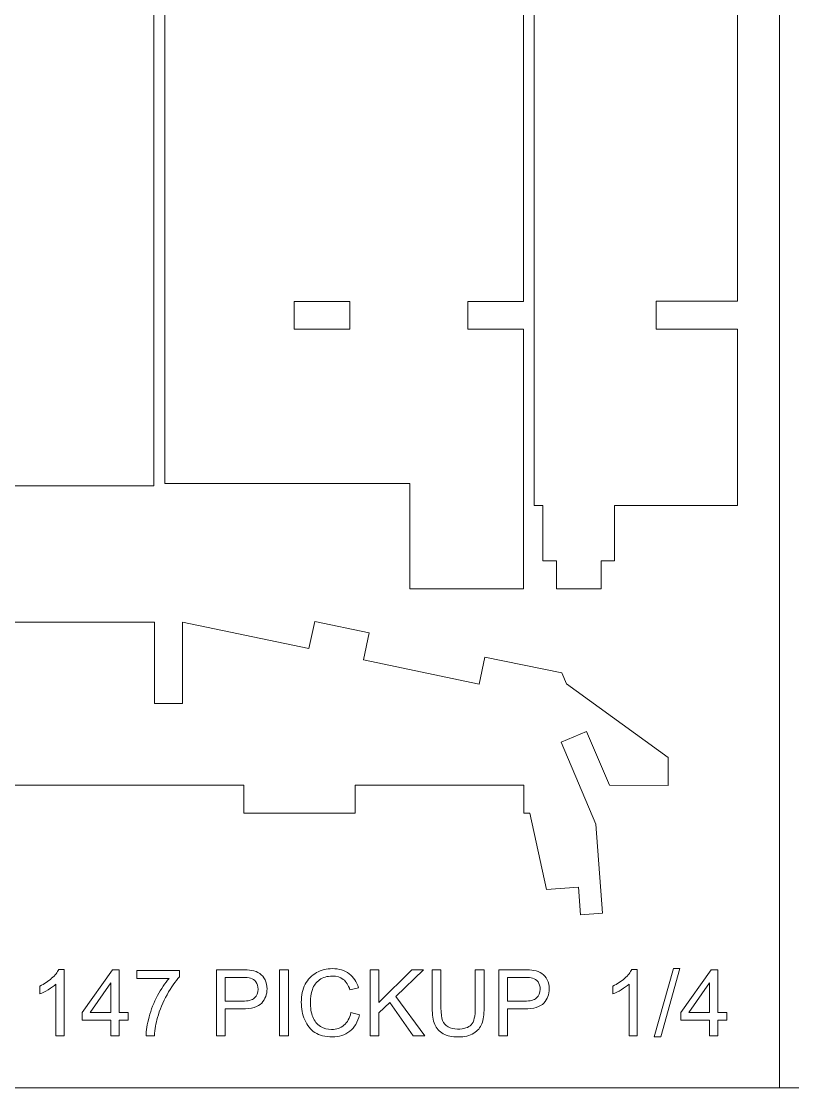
# Model space of a CAD drawing. Header units: centimetres. Extents: x 23.4 to 81.4, y 23.1 to 61.1.
# Drawn here: x 45.42 to 52.49, y 23.09 to 32.88 of the extents above; entities that cross this region are included whole.
import ezdxf

# ---------------------------------------------------------------- set-up
doc = ezdxf.new("R2010")
doc.units = ezdxf.units.CM
doc.header["$MEASUREMENT"] = 0
doc.layers.add('Camada 1', color=7, linetype='Continuous')

msp = doc.modelspace()

# ---------------------------------------------------------------- linework, layer by layer
at = {"layer": 'Camada 1', "color": 175, "lineweight": 20}
for points in [[(52.37193, 61.09444), (52.37193, 61.09444), (52.37193, 23.09444), (52.37193, 23.09444)], [(23.37193, 23.09444), (23.37193, 23.09444), (81.37193, 23.09444), (81.37193, 23.09444)]]:
    msp.add_open_spline(points, degree=3, dxfattribs=at)
at = {"layer": 'Camada 1', "color": 114, "lineweight": 9}
for points, knots in [([(49.51196, 30.05345), (49.51196, 30.05345), (49.51196, 30.30834), (49.51196, 30.30834), (49.51196, 30.30834), (49.51196, 30.30834), (50.02195, 30.30834), (50.02195, 30.30834), (50.02195, 30.30834), (50.02195, 30.30834), (50.02195, 34.86399), (50.02195, 34.86399), (50.02195, 34.86399), (50.02195, 34.86399), (49.51196, 34.86399), (49.51196, 34.86399), (49.51196, 34.86399), (49.51196, 34.86399), (49.51196, 35.11889), (49.51196, 35.11889), (49.51196, 35.11889), (49.51196, 35.11889), (50.02195, 35.11889), (50.02195, 35.11889), (50.02195, 35.11889), (50.02195, 35.11889), (50.02195, 37.50158), (50.02195, 37.50158), (50.02195, 37.50158), (50.02195, 37.50158), (48.98068, 37.50158), (48.98068, 37.50158), (48.98068, 37.50158), (48.98068, 37.50158), (48.98068, 36.53267), (48.98068, 36.53267), (48.98068, 36.53267), (48.98068, 36.53267), (46.73278, 36.53267), (46.73278, 36.53267), (46.73278, 36.53267), (46.73278, 36.53267), (46.73278, 28.63966), (46.73278, 28.63966), (46.73278, 28.63966), (46.73278, 28.63966), (48.98068, 28.63966), (48.98068, 28.63966), (48.98068, 28.63966), (48.98068, 28.63966), (48.98068, 27.67074), (48.98068, 27.67074), (48.98068, 27.67074), (48.98068, 27.67074), (50.02195, 27.67074), (50.02195, 27.67074), (50.02195, 27.67074), (50.02195, 27.67074), (50.02195, 30.05345), (50.02195, 30.05345), (50.02195, 30.05345), (50.02195, 30.05345), (49.51196, 30.05345), (49.51196, 30.05345)], [0, 0, 0, 0, 0.0588235, 0.0588235, 0.0588235, 0.0588235, 0.1176471, 0.1176471, 0.1176471, 0.1176471, 0.1764706, 0.1764706, 0.1764706, 0.1764706, 0.2352941, 0.2352941, 0.2352941, 0.2352941, 0.2941176, 0.2941176, 0.2941176, 0.2941176, 0.3529412, 0.3529412, 0.3529412, 0.3529412, 0.4117647, 0.4117647, 0.4117647, 0.4117647, 0.4705882, 0.4705882, 0.4705882, 0.4705882, 0.5294118, 0.5294118, 0.5294118, 0.5294118, 0.5882353, 0.5882353, 0.5882353, 0.5882353, 0.6470588, 0.6470588, 0.6470588, 0.6470588, 0.7058824, 0.7058824, 0.7058824, 0.7058824, 0.7647059, 0.7647059, 0.7647059, 0.7647059, 0.8235294, 0.8235294, 0.8235294, 0.8235294, 0.8823529, 0.8823529, 0.8823529, 0.8823529, 1, 1, 1, 1]), ([(50.73386, 27.92808), (50.77486, 27.92808), (50.81585, 27.92808), (50.85685, 27.92808), (50.85685, 27.92808), (50.85685, 28.09805), (50.85685, 28.26803), (50.85685, 28.438), (50.85685, 28.438), (51.23311, 28.438), (51.60938, 28.438), (51.98564, 28.438), (51.98564, 28.438), (51.98564, 28.9772), (51.98564, 29.51639), (51.98564, 30.05559), (51.98564, 30.05559), (51.73696, 30.05559), (51.48827, 30.05559), (51.23959, 30.05559), (51.23959, 30.05559), (51.23959, 30.14057), (51.23959, 30.22556), (51.23959, 30.31055), (51.23959, 30.31055), (51.48827, 30.31055), (51.73696, 30.31055), (51.98564, 30.31055), (51.98564, 30.31055), (51.98564, 31.82877), (51.98564, 33.347), (51.98564, 34.86522), (51.98564, 34.86522), (51.73696, 34.86522), (51.48827, 34.86522), (51.23959, 34.86522), (51.23959, 34.86522), (51.23959, 34.9502), (51.23959, 35.03519), (51.23959, 35.12018), (51.23959, 35.12018), (51.48827, 35.12018), (51.73696, 35.12018), (51.98564, 35.12018), (51.98564, 35.12018), (51.98564, 35.65938), (51.98564, 36.19857), (51.98564, 36.73776), (51.98564, 36.73776), (51.60938, 36.73776), (51.23311, 36.73776), (50.85685, 36.73776), (50.85685, 36.73776), (50.85685, 36.90774), (50.85685, 37.07771), (50.85685, 37.24769), (50.85685, 37.24769), (50.81585, 37.24769), (50.77486, 37.24769), (50.73386, 37.24769), (50.73386, 37.24769), (50.73386, 37.33268), (50.73386, 37.41766), (50.73386, 37.50265), (50.73386, 37.50265), (50.59788, 37.50265), (50.4619, 37.50265), (50.32592, 37.50265), (50.32592, 37.50265), (50.32592, 37.41766), (50.32592, 37.33268), (50.32592, 37.24769), (50.32592, 37.24769), (50.28419, 37.24769), (50.24245, 37.24769), (50.20072, 37.24769), (50.20072, 37.24769), (50.20072, 37.07771), (50.20072, 36.90774), (50.20072, 36.73776), (50.20072, 36.73776), (50.17447, 36.73776), (50.14821, 36.73776), (50.12196, 36.73776), (50.12196, 36.73776), (50.12196, 33.97117), (50.12196, 31.20459), (50.12196, 28.438), (50.12196, 28.438), (50.14821, 28.438), (50.17447, 28.438), (50.20072, 28.438), (50.20072, 28.438), (50.20072, 28.26803), (50.20072, 28.09805), (50.20072, 27.92808), (50.20072, 27.92808), (50.24245, 27.92808), (50.28419, 27.92808), (50.32592, 27.92808), (50.32592, 27.92808), (50.32592, 27.84309), (50.32592, 27.75811), (50.32592, 27.67312), (50.32592, 27.67312), (50.4619, 27.67312), (50.59788, 27.67312), (50.73386, 27.67312), (50.73386, 27.67312), (50.73386, 27.75811), (50.73386, 27.84309), (50.73386, 27.92808)], [0, 0, 0, 0, 0.0344828, 0.0344828, 0.0344828, 0.0344828, 0.0689655, 0.0689655, 0.0689655, 0.0689655, 0.1034483, 0.1034483, 0.1034483, 0.1034483, 0.137931, 0.137931, 0.137931, 0.137931, 0.1724138, 0.1724138, 0.1724138, 0.1724138, 0.2068966, 0.2068966, 0.2068966, 0.2068966, 0.2413793, 0.2413793, 0.2413793, 0.2413793, 0.2758621, 0.2758621, 0.2758621, 0.2758621, 0.3103448, 0.3103448, 0.3103448, 0.3103448, 0.3448276, 0.3448276, 0.3448276, 0.3448276, 0.3793103, 0.3793103, 0.3793103, 0.3793103, 0.4137931, 0.4137931, 0.4137931, 0.4137931, 0.4482759, 0.4482759, 0.4482759, 0.4482759, 0.4827586, 0.4827586, 0.4827586, 0.4827586, 0.5172414, 0.5172414, 0.5172414, 0.5172414, 0.5517241, 0.5517241, 0.5517241, 0.5517241, 0.5862069, 0.5862069, 0.5862069, 0.5862069, 0.6206897, 0.6206897, 0.6206897, 0.6206897, 0.6551724, 0.6551724, 0.6551724, 0.6551724, 0.6896552, 0.6896552, 0.6896552, 0.6896552, 0.7241379, 0.7241379, 0.7241379, 0.7241379, 0.7586207, 0.7586207, 0.7586207, 0.7586207, 0.7931034, 0.7931034, 0.7931034, 0.7931034, 0.8275862, 0.8275862, 0.8275862, 0.8275862, 0.862069, 0.862069, 0.862069, 0.862069, 0.8965517, 0.8965517, 0.8965517, 0.8965517, 0.9310345, 0.9310345, 0.9310345, 0.9310345, 1, 1, 1, 1]), ([(44.42099, 27.71906), (44.42099, 27.71906), (44.42099, 28.61567), (44.42099, 28.61567), (44.42099, 28.61567), (44.42099, 28.61567), (46.63278, 28.61567), (46.63278, 28.61567), (46.63278, 28.61567), (46.63278, 28.61567), (46.63278, 36.50867), (46.63278, 36.50867), (46.63278, 36.50867), (46.63278, 36.50867), (44.42099, 36.50867), (44.42099, 36.50867), (44.42099, 36.50867), (44.42099, 36.50867), (44.42099, 37.40528), (44.42099, 37.40528), (44.42099, 37.40528), (44.42099, 37.40528), (41.38424, 37.40528), (41.38424, 37.40528), (41.38424, 37.40528), (41.38424, 37.40528), (41.38424, 36.26191), (41.38424, 36.26191), (41.38424, 36.26191), (41.38424, 36.26191), (41.12925, 36.26191), (41.12925, 36.26191), (41.12925, 36.26191), (41.12925, 36.26191), (41.12925, 37.40528), (41.12925, 37.40528), (41.12925, 37.40528), (41.12925, 37.40528), (34.11853, 37.40527), (34.11853, 37.40527), (34.11853, 37.40527), (34.11853, 37.40527), (34.11853, 36.50859), (34.11853, 36.50859), (34.11853, 36.50859), (34.11853, 36.50859), (31.96996, 36.50859), (31.96996, 36.50859), (31.96996, 36.50859), (31.96996, 36.50859), (31.96996, 34.63746), (31.96996, 34.63746), (31.96996, 34.63746), (31.96996, 34.63746), (31.71496, 34.63746), (31.71496, 34.63746), (31.71496, 34.63746), (31.71496, 34.63746), (31.71496, 36.50859), (31.71496, 36.50859), (31.71496, 36.50859), (31.71496, 36.50859), (29.92437, 36.50859), (29.92437, 36.50859), (29.92437, 36.50859), (29.92437, 36.50859), (29.92437, 35.09479), (29.92437, 35.09479), (29.92437, 35.09479), (29.92437, 35.09479), (30.23036, 35.09479), (30.23036, 35.09479), (30.23036, 35.09479), (30.23036, 35.09479), (30.23036, 34.8398), (30.23036, 34.8398), (30.23036, 34.8398), (30.23036, 34.8398), (29.92437, 34.8398), (29.92437, 34.8398), (29.92437, 34.8398), (29.92437, 34.8398), (29.92437, 30.28454), (29.92437, 30.28454), (29.92437, 30.28454), (29.92437, 30.28454), (30.23036, 30.28454), (30.23036, 30.28454), (30.23036, 30.28454), (30.23036, 30.28454), (30.23036, 30.02954), (30.23036, 30.02954), (30.23036, 30.02954), (30.23036, 30.02954), (29.92437, 30.02954), (29.92437, 30.02954), (29.92437, 30.02954), (29.92437, 30.02954), (29.92437, 28.61575), (29.92437, 28.61575), (29.92437, 28.61575), (29.92437, 28.61575), (31.71496, 28.61575), (31.71496, 28.61575), (31.71496, 28.61575), (31.71496, 28.61575), (31.71496, 30.48688), (31.71496, 30.48688), (31.71496, 30.48688), (31.71496, 30.48688), (31.96996, 30.48688), (31.96996, 30.48688), (31.96996, 30.48688), (31.96996, 30.48688), (31.96996, 28.61575), (31.96996, 28.61575), (31.96996, 28.61575), (31.96996, 28.61575), (34.11853, 28.61575), (34.11853, 28.61575), (34.11853, 28.61575), (34.11853, 28.61575), (34.11853, 27.71906), (34.11853, 27.71906), (34.11853, 27.71906), (34.11853, 27.71906), (41.12925, 27.71906), (41.12925, 27.71906), (41.12925, 27.71906), (41.12925, 27.71906), (41.12925, 28.86244), (41.12925, 28.86244), (41.12925, 28.86244), (41.12925, 28.86244), (41.38424, 28.86244), (41.38424, 28.86244), (41.38424, 28.86244), (41.38424, 28.86244), (41.38424, 27.71906), (41.38424, 27.71906), (41.38424, 27.71906), (41.38424, 27.71906), (44.42099, 27.71906), (44.42099, 27.71906)], [0, 0, 0, 0, 0.027027, 0.027027, 0.027027, 0.027027, 0.0540541, 0.0540541, 0.0540541, 0.0540541, 0.0810811, 0.0810811, 0.0810811, 0.0810811, 0.1081081, 0.1081081, 0.1081081, 0.1081081, 0.1351351, 0.1351351, 0.1351351, 0.1351351, 0.1621622, 0.1621622, 0.1621622, 0.1621622, 0.1891892, 0.1891892, 0.1891892, 0.1891892, 0.2162162, 0.2162162, 0.2162162, 0.2162162, 0.2432432, 0.2432432, 0.2432432, 0.2432432, 0.2702703, 0.2702703, 0.2702703, 0.2702703, 0.2972973, 0.2972973, 0.2972973, 0.2972973, 0.3243243, 0.3243243, 0.3243243, 0.3243243, 0.3513514, 0.3513514, 0.3513514, 0.3513514, 0.3783784, 0.3783784, 0.3783784, 0.3783784, 0.4054054, 0.4054054, 0.4054054, 0.4054054, 0.4324324, 0.4324324, 0.4324324, 0.4324324, 0.4594595, 0.4594595, 0.4594595, 0.4594595, 0.4864865, 0.4864865, 0.4864865, 0.4864865, 0.5135135, 0.5135135, 0.5135135, 0.5135135, 0.5405405, 0.5405405, 0.5405405, 0.5405405, 0.5675676, 0.5675676, 0.5675676, 0.5675676, 0.5945946, 0.5945946, 0.5945946, 0.5945946, 0.6216216, 0.6216216, 0.6216216, 0.6216216, 0.6486486, 0.6486486, 0.6486486, 0.6486486, 0.6756757, 0.6756757, 0.6756757, 0.6756757, 0.7027027, 0.7027027, 0.7027027, 0.7027027, 0.7297297, 0.7297297, 0.7297297, 0.7297297, 0.7567568, 0.7567568, 0.7567568, 0.7567568, 0.7837838, 0.7837838, 0.7837838, 0.7837838, 0.8108108, 0.8108108, 0.8108108, 0.8108108, 0.8378378, 0.8378378, 0.8378378, 0.8378378, 0.8648649, 0.8648649, 0.8648649, 0.8648649, 0.8918919, 0.8918919, 0.8918919, 0.8918919, 0.9189189, 0.9189189, 0.9189189, 0.9189189, 0.9459459, 0.9459459, 0.9459459, 0.9459459, 1, 1, 1, 1]), ([(50.68729, 25.51288), (50.68729, 25.51288), (50.74814, 24.69461), (50.74814, 24.69461), (50.74814, 24.69461), (50.74814, 24.69461), (50.54457, 24.6795), (50.54457, 24.6795), (50.54457, 24.6795), (50.54457, 24.6795), (50.52564, 24.93397), (50.52564, 24.93397), (50.52564, 24.93397), (50.52564, 24.93397), (50.23487, 24.91226), (50.23487, 24.91226), (50.23487, 24.91226), (50.23487, 24.91226), (50.081, 25.61371), (50.081, 25.61371), (50.081, 25.61371), (50.081, 25.61371), (50.02502, 25.61371), (50.02502, 25.61371), (50.02502, 25.61371), (50.02502, 25.61371), (50.02502, 25.86889), (50.02502, 25.86889), (50.02502, 25.86889), (50.02502, 25.86889), (48.47942, 25.86889), (48.47942, 25.86889), (48.47942, 25.86889), (48.47942, 25.86889), (48.47942, 25.61371), (48.47942, 25.61371), (48.47942, 25.61371), (48.47942, 25.61371), (47.45874, 25.61371), (47.45874, 25.61371), (47.45874, 25.61371), (47.45874, 25.61371), (47.45874, 25.86889), (47.45874, 25.86889), (47.45874, 25.86889), (47.45874, 25.86889), (43.42705, 25.86889), (43.42705, 25.86889), (43.42705, 25.86889), (43.42705, 25.86889), (43.42705, 25.61371), (43.42705, 25.61371), (43.42705, 25.61371), (43.42705, 25.61371), (42.40636, 25.61371), (42.40636, 25.61371), (42.40636, 25.61371), (42.40636, 25.61371), (42.40636, 25.86888), (42.40636, 25.86888), (42.40636, 25.86888), (42.40636, 25.86888), (41.38568, 25.86888), (41.38568, 25.86888), (41.38568, 25.86888), (41.38568, 25.86888), (41.38568, 27.06114), (41.38568, 27.06114), (41.38568, 27.06114), (41.38568, 27.06114), (41.13051, 27.06114), (41.13051, 27.06114), (41.13051, 27.06114), (41.13051, 27.06114), (41.13051, 26.75494), (41.13051, 26.75494), (41.13051, 26.75494), (41.13051, 26.75494), (35.60144, 26.75494), (35.60144, 26.75494), (35.60144, 26.75494), (35.60144, 26.75494), (35.02281, 25.64707), (35.02281, 25.64707), (35.02281, 25.64707), (35.02281, 25.64707), (36.44486, 23.74895), (36.44486, 23.74895), (36.44486, 23.74895), (36.44486, 23.74895), (36.40929, 23.64737), (36.40929, 23.64737), (36.40929, 23.64737), (36.40929, 23.64737), (36.65012, 23.56303), (36.65012, 23.56303), (36.65012, 23.56303), (36.65012, 23.56303), (36.56241, 23.31257), (36.56241, 23.31257), (36.56241, 23.31257), (36.56241, 23.31257), (36.32158, 23.39691), (36.32158, 23.39691), (36.32158, 23.39691), (36.32158, 23.39691), (36.29204, 23.31257), (36.29204, 23.31257), (36.29204, 23.31257), (36.29204, 23.31257), (36.09938, 23.38004), (36.09938, 23.38004), (36.09938, 23.38004), (36.09938, 23.38004), (35.30352, 24.38222), (35.30352, 24.38222), (35.30352, 24.38222), (35.30352, 24.38222), (35.05705, 24.31617), (35.05705, 24.31617), (35.05705, 24.31617), (35.05705, 24.31617), (35.18331, 23.84495), (35.18331, 23.84495), (35.18331, 23.84495), (35.18331, 23.84495), (35.1829, 23.81447), (35.1829, 23.81447), (35.1829, 23.81447), (35.1829, 23.81447), (35.13143, 23.81447), (35.13143, 23.81447), (35.13143, 23.81447), (35.13143, 23.81447), (34.83846, 23.75615), (34.83846, 23.75615), (34.83846, 23.75615), (34.83846, 23.75615), (34.88829, 23.5059), (34.88829, 23.5059), (34.88829, 23.5059), (34.88829, 23.5059), (34.78818, 23.48597), (34.78818, 23.48597), (34.78818, 23.48597), (34.78818, 23.48597), (34.56176, 23.58331), (34.56176, 23.58331), (34.56176, 23.58331), (34.56176, 23.58331), (34.46098, 23.34889), (34.46098, 23.34889), (34.46098, 23.34889), (34.46098, 23.34889), (34.15892, 23.62358), (34.15892, 23.62358), (34.15892, 23.62358), (34.15892, 23.62358), (34.00116, 23.69098), (34.00116, 23.69098), (34.00116, 23.69098), (34.00116, 23.69098), (33.3441, 23.72996), (33.3441, 23.72996), (33.3441, 23.72996), (33.3441, 23.72996), (33.32899, 23.47524), (33.32899, 23.47524), (33.32899, 23.47524), (33.32899, 23.47524), (32.92143, 23.49941), (32.92143, 23.49941), (32.92143, 23.49941), (32.92143, 23.49941), (32.93654, 23.75413), (32.93654, 23.75413), (32.93654, 23.75413), (32.93654, 23.75413), (30.21041, 23.91583), (30.21041, 23.91583), (30.21041, 23.91583), (30.21041, 23.91583), (30.19529, 23.66111), (30.19529, 23.66111), (30.19529, 23.66111), (30.19529, 23.66111), (29.78774, 23.68528), (29.78774, 23.68528), (29.78774, 23.68528), (29.78774, 23.68528), (29.80285, 23.94001), (29.80285, 23.94001), (29.80285, 23.94001), (29.80285, 23.94001), (28.84607, 23.99676), (28.84607, 23.99676), (28.84607, 23.99676), (28.84607, 23.99676), (28.85093, 24.12935), (28.85093, 24.12935), (28.85093, 24.12935), (28.85093, 24.12935), (28.93258, 24.12935), (28.93258, 24.12935), (28.93258, 24.12935), (28.93258, 24.12935), (28.95448, 24.72626), (28.95448, 24.72626), (28.95448, 24.72626), (28.95448, 24.72626), (29.38292, 24.71056), (29.38292, 24.71056), (29.38292, 24.71056), (29.38292, 24.71056), (29.39227, 24.96555), (29.39227, 24.96555), (29.39227, 24.96555), (29.39227, 24.96555), (28.96381, 24.98126), (28.96381, 24.98126), (28.96381, 24.98126), (28.96381, 24.98126), (28.98467, 25.54976), (28.98467, 25.54976), (28.98467, 25.54976), (28.98467, 25.54976), (28.90313, 25.55275), (28.90313, 25.55275), (28.90313, 25.55275), (28.90313, 25.55275), (28.90732, 25.66718), (28.90732, 25.66718), (28.90732, 25.66718), (28.90732, 25.66718), (29.15682, 25.61369), (29.15682, 25.61369), (29.15682, 25.61369), (29.15682, 25.61369), (29.20307, 25.82942), (29.20307, 25.82942), (29.20307, 25.82942), (29.20307, 25.82942), (28.95357, 25.88291), (28.95357, 25.88291), (28.95357, 25.88291), (28.95357, 25.88291), (29.01775, 26.18231), (29.01775, 26.18231), (29.01775, 26.18231), (29.01775, 26.18231), (29.26726, 26.12883), (29.26726, 26.12883), (29.26726, 26.12883), (29.26726, 26.12883), (29.31351, 26.34456), (29.31351, 26.34456), (29.31351, 26.34456), (29.31351, 26.34456), (29.06401, 26.39805), (29.06401, 26.39805), (29.06401, 26.39805), (29.06401, 26.39805), (29.31832, 26.70936), (29.31832, 26.70936), (29.31832, 26.70936), (29.31832, 26.70936), (29.12071, 26.87079), (29.12071, 26.87079), (29.12071, 26.87079), (29.12071, 26.87079), (28.8664, 26.55707), (28.8664, 26.55707), (28.8664, 26.55707), (28.8664, 26.55707), (28.60932, 26.55716), (28.60932, 26.55716), (28.60932, 26.55716), (28.60932, 26.55716), (28.60953, 26.81233), (28.60953, 26.81233), (28.60953, 26.81233), (28.60953, 26.81233), (28.45641, 26.81221), (28.45641, 26.81221), (28.45641, 26.81221), (28.45641, 26.81221), (28.45648, 27.0673), (28.45648, 27.0673), (28.45648, 27.0673), (28.45648, 27.0673), (28.3544, 27.06722), (28.3544, 27.06722), (28.3544, 27.06722), (28.3544, 27.06722), (28.35427, 27.16933), (28.35427, 27.16933), (28.35427, 27.16933), (28.35427, 27.16933), (28.76247, 27.27155), (28.76247, 27.27155), (28.76247, 27.27155), (28.76247, 27.27155), (29.31703, 27.27139), (29.31703, 27.27139), (29.31703, 27.27139), (29.31703, 27.27139), (29.50416, 27.34021), (29.50416, 27.34021), (29.50416, 27.34021), (29.50416, 27.34021), (29.73477, 27.6225), (29.73477, 27.6225), (29.73477, 27.6225), (29.73477, 27.6225), (30.22539, 27.6225), (30.22539, 27.6225), (30.22539, 27.6225), (30.22539, 27.6225), (30.22539, 27.36733), (30.22539, 27.36733), (30.22539, 27.36733), (30.22539, 27.36733), (31.711, 27.36734), (31.711, 27.36734), (31.711, 27.36734), (31.711, 27.36734), (31.71099, 25.64776), (31.71099, 25.64776), (31.71099, 25.64776), (31.71099, 25.64776), (31.96616, 25.64776), (31.96616, 25.64776), (31.96616, 25.64776), (31.96616, 25.64776), (31.96617, 27.36734), (31.96617, 27.36734), (31.96617, 27.36734), (31.96617, 27.36734), (34.18621, 27.36734), (34.18621, 27.36734), (34.18621, 27.36734), (34.18621, 27.36734), (34.18621, 27.62251), (34.18621, 27.62251), (34.18621, 27.62251), (34.18621, 27.62251), (35.20689, 27.62251), (35.20689, 27.62251), (35.20689, 27.62251), (35.20689, 27.62251), (35.20689, 27.36734), (35.20689, 27.36734), (35.20689, 27.36734), (35.20689, 27.36734), (38.75636, 27.36735), (38.75636, 27.36735), (38.75636, 27.36735), (38.75636, 27.36735), (38.75636, 27.62251), (38.75636, 27.62251), (38.75636, 27.62251), (38.75636, 27.62251), (39.77704, 27.62252), (39.77704, 27.62252), (39.77704, 27.62252), (39.77704, 27.62252), (39.77704, 27.36735), (39.77704, 27.36735), (39.77704, 27.36735), (39.77704, 27.36735), (43.32652, 27.36735), (43.32652, 27.36735), (43.32652, 27.36735), (43.32652, 27.36735), (43.32652, 27.62252), (43.32652, 27.62252), (43.32652, 27.62252), (43.32652, 27.62252), (44.3472, 27.62252), (44.3472, 27.62252), (44.3472, 27.62252), (44.3472, 27.62252), (44.3472, 27.36735), (44.3472, 27.36735), (44.3472, 27.36735), (44.3472, 27.36735), (46.63899, 27.36736), (46.63899, 27.36736), (46.63899, 27.36736), (46.63899, 27.36736), (46.63899, 26.61811), (46.63899, 26.61811), (46.63899, 26.61811), (46.63899, 26.61811), (46.89416, 26.61811), (46.89416, 26.61811), (46.89416, 26.61811), (46.89416, 26.61811), (46.89427, 27.36735), (46.89427, 27.36735), (46.89427, 27.36735), (46.89427, 27.36735), (48.05532, 27.12366), (48.05532, 27.12366), (48.05532, 27.12366), (48.05532, 27.12366), (48.10772, 27.37336), (48.10772, 27.37336), (48.10772, 27.37336), (48.10772, 27.37336), (48.60718, 27.26853), (48.60718, 27.26853), (48.60718, 27.26853), (48.60718, 27.26853), (48.55478, 27.01883), (48.55478, 27.01883), (48.55478, 27.01883), (48.55478, 27.01883), (49.61594, 26.79611), (49.61594, 26.79611), (49.61594, 26.79611), (49.61594, 26.79611), (49.66836, 27.04583), (49.66836, 27.04583), (49.66836, 27.04583), (49.66836, 27.04583), (50.37282, 26.89961), (50.37282, 26.89961), (50.37282, 26.89961), (50.37282, 26.89961), (50.41556, 26.79967), (50.41556, 26.79967), (50.41556, 26.79967), (50.41556, 26.79967), (51.34967, 26.12327), (51.34967, 26.12327), (51.34967, 26.12327), (51.34967, 26.12327), (51.34987, 25.86807), (51.34987, 25.86807), (51.34987, 25.86807), (51.34987, 25.86807), (50.8128, 25.86889), (50.8128, 25.86889), (50.8128, 25.86889), (50.8128, 25.86889), (50.60149, 26.36405), (50.60149, 26.36405), (50.60149, 26.36405), (50.60149, 26.36405), (50.36679, 26.26389), (50.36679, 26.26389), (50.36679, 26.26389), (50.36679, 26.26389), (50.68729, 25.51288), (50.68729, 25.51288)], [0, 0, 0, 0, 0.0086957, 0.0086957, 0.0086957, 0.0086957, 0.0173913, 0.0173913, 0.0173913, 0.0173913, 0.026087, 0.026087, 0.026087, 0.026087, 0.0347826, 0.0347826, 0.0347826, 0.0347826, 0.0434783, 0.0434783, 0.0434783, 0.0434783, 0.0521739, 0.0521739, 0.0521739, 0.0521739, 0.0608696, 0.0608696, 0.0608696, 0.0608696, 0.0695652, 0.0695652, 0.0695652, 0.0695652, 0.0782609, 0.0782609, 0.0782609, 0.0782609, 0.0869565, 0.0869565, 0.0869565, 0.0869565, 0.0956522, 0.0956522, 0.0956522, 0.0956522, 0.1043478, 0.1043478, 0.1043478, 0.1043478, 0.1130435, 0.1130435, 0.1130435, 0.1130435, 0.1217391, 0.1217391, 0.1217391, 0.1217391, 0.1304348, 0.1304348, 0.1304348, 0.1304348, 0.1391304, 0.1391304, 0.1391304, 0.1391304, 0.1478261, 0.1478261, 0.1478261, 0.1478261, 0.1565217, 0.1565217, 0.1565217, 0.1565217, 0.1652174, 0.1652174, 0.1652174, 0.1652174, 0.173913, 0.173913, 0.173913, 0.173913, 0.1826087, 0.1826087, 0.1826087, 0.1826087, 0.1913043, 0.1913043, 0.1913043, 0.1913043, 0.2, 0.2, 0.2, 0.2, 0.2086957, 0.2086957, 0.2086957, 0.2086957, 0.2173913, 0.2173913, 0.2173913, 0.2173913, 0.226087, 0.226087, 0.226087, 0.226087, 0.2347826, 0.2347826, 0.2347826, 0.2347826, 0.2434783, 0.2434783, 0.2434783, 0.2434783, 0.2521739, 0.2521739, 0.2521739, 0.2521739, 0.2608696, 0.2608696, 0.2608696, 0.2608696, 0.2695652, 0.2695652, 0.2695652, 0.2695652, 0.2782609, 0.2782609, 0.2782609, 0.2782609, 0.2869565, 0.2869565, 0.2869565, 0.2869565, 0.2956522, 0.2956522, 0.2956522, 0.2956522, 0.3043478, 0.3043478, 0.3043478, 0.3043478, 0.3130435, 0.3130435, 0.3130435, 0.3130435, 0.3217391, 0.3217391, 0.3217391, 0.3217391, 0.3304348, 0.3304348, 0.3304348, 0.3304348, 0.3391304, 0.3391304, 0.3391304, 0.3391304, 0.3478261, 0.3478261, 0.3478261, 0.3478261, 0.3565217, 0.3565217, 0.3565217, 0.3565217, 0.3652174, 0.3652174, 0.3652174, 0.3652174, 0.373913, 0.373913, 0.373913, 0.373913, 0.3826087, 0.3826087, 0.3826087, 0.3826087, 0.3913043, 0.3913043, 0.3913043, 0.3913043, 0.4, 0.4, 0.4, 0.4, 0.4086957, 0.4086957, 0.4086957, 0.4086957, 0.4173913, 0.4173913, 0.4173913, 0.4173913, 0.426087, 0.426087, 0.426087, 0.426087, 0.4347826, 0.4347826, 0.4347826, 0.4347826, 0.4434783, 0.4434783, 0.4434783, 0.4434783, 0.4521739, 0.4521739, 0.4521739, 0.4521739, 0.4608696, 0.4608696, 0.4608696, 0.4608696, 0.4695652, 0.4695652, 0.4695652, 0.4695652, 0.4782609, 0.4782609, 0.4782609, 0.4782609, 0.4869565, 0.4869565, 0.4869565, 0.4869565, 0.4956522, 0.4956522, 0.4956522, 0.4956522, 0.5043478, 0.5043478, 0.5043478, 0.5043478, 0.5130435, 0.5130435, 0.5130435, 0.5130435, 0.5217391, 0.5217391, 0.5217391, 0.5217391, 0.5304348, 0.5304348, 0.5304348, 0.5304348, 0.5391304, 0.5391304, 0.5391304, 0.5391304, 0.5478261, 0.5478261, 0.5478261, 0.5478261, 0.5565217, 0.5565217, 0.5565217, 0.5565217, 0.5652174, 0.5652174, 0.5652174, 0.5652174, 0.573913, 0.573913, 0.573913, 0.573913, 0.5826087, 0.5826087, 0.5826087, 0.5826087, 0.5913043, 0.5913043, 0.5913043, 0.5913043, 0.6, 0.6, 0.6, 0.6, 0.6086957, 0.6086957, 0.6086957, 0.6086957, 0.6173913, 0.6173913, 0.6173913, 0.6173913, 0.626087, 0.626087, 0.626087, 0.626087, 0.6347826, 0.6347826, 0.6347826, 0.6347826, 0.6434783, 0.6434783, 0.6434783, 0.6434783, 0.6521739, 0.6521739, 0.6521739, 0.6521739, 0.6608696, 0.6608696, 0.6608696, 0.6608696, 0.6695652, 0.6695652, 0.6695652, 0.6695652, 0.6782609, 0.6782609, 0.6782609, 0.6782609, 0.6869565, 0.6869565, 0.6869565, 0.6869565, 0.6956522, 0.6956522, 0.6956522, 0.6956522, 0.7043478, 0.7043478, 0.7043478, 0.7043478, 0.7130435, 0.7130435, 0.7130435, 0.7130435, 0.7217391, 0.7217391, 0.7217391, 0.7217391, 0.7304348, 0.7304348, 0.7304348, 0.7304348, 0.7391304, 0.7391304, 0.7391304, 0.7391304, 0.7478261, 0.7478261, 0.7478261, 0.7478261, 0.7565217, 0.7565217, 0.7565217, 0.7565217, 0.7652174, 0.7652174, 0.7652174, 0.7652174, 0.773913, 0.773913, 0.773913, 0.773913, 0.7826087, 0.7826087, 0.7826087, 0.7826087, 0.7913043, 0.7913043, 0.7913043, 0.7913043, 0.8, 0.8, 0.8, 0.8, 0.8086957, 0.8086957, 0.8086957, 0.8086957, 0.8173913, 0.8173913, 0.8173913, 0.8173913, 0.826087, 0.826087, 0.826087, 0.826087, 0.8347826, 0.8347826, 0.8347826, 0.8347826, 0.8434783, 0.8434783, 0.8434783, 0.8434783, 0.8521739, 0.8521739, 0.8521739, 0.8521739, 0.8608696, 0.8608696, 0.8608696, 0.8608696, 0.8695652, 0.8695652, 0.8695652, 0.8695652, 0.8782609, 0.8782609, 0.8782609, 0.8782609, 0.8869565, 0.8869565, 0.8869565, 0.8869565, 0.8956522, 0.8956522, 0.8956522, 0.8956522, 0.9043478, 0.9043478, 0.9043478, 0.9043478, 0.9130435, 0.9130435, 0.9130435, 0.9130435, 0.9217391, 0.9217391, 0.9217391, 0.9217391, 0.9304348, 0.9304348, 0.9304348, 0.9304348, 0.9391304, 0.9391304, 0.9391304, 0.9391304, 0.9478261, 0.9478261, 0.9478261, 0.9478261, 0.9565217, 0.9565217, 0.9565217, 0.9565217, 0.9652174, 0.9652174, 0.9652174, 0.9652174, 0.973913, 0.973913, 0.973913, 0.973913, 0.9826087, 0.9826087, 0.9826087, 0.9826087, 1, 1, 1, 1])]:
    msp.add_open_spline(points, degree=3, knots=knots, dxfattribs=at)
at = {"layer": 'Camada 1', "lineweight": 9}
msp.add_open_spline([(47.91848, 30.05355), (47.91848, 30.05355), (47.91848, 30.308), (47.91848, 30.308), (47.91848, 30.308), (47.91848, 30.308), (48.42846, 30.308), (48.42846, 30.308), (48.42846, 30.308), (48.42846, 30.308), (48.42846, 30.05356), (48.42846, 30.05356), (48.42846, 30.05356), (48.42846, 30.05356), (47.91848, 30.05355), (47.91848, 30.05355)], degree=3, knots=[0, 0, 0, 0, 0.2, 0.2, 0.2, 0.2, 0.4, 0.4, 0.4, 0.4, 0.6, 0.6, 0.6, 0.6, 1, 1, 1, 1], dxfattribs=at)
at = {"layer": 'Camada 1', "color": 240, "lineweight": 9}
for points, knots in [([(45.80947, 23.57025), (45.80947, 23.57025), (45.73496, 23.57025), (45.73496, 23.57025), (45.73496, 23.57025), (45.73496, 23.57025), (45.73496, 24.04467), (45.73496, 24.04467), (45.73496, 24.04467), (45.71704, 24.02745), (45.69348, 24.01038), (45.66441, 23.9933), (45.66441, 23.9933), (45.63534, 23.97623), (45.60909, 23.96339), (45.58595, 23.95492), (45.58595, 23.95492), (45.58595, 23.95492), (45.58595, 24.02689), (45.58595, 24.02689), (45.58595, 24.02689), (45.62758, 24.04636), (45.66399, 24.07007), (45.69517, 24.09801), (45.69517, 24.09801), (45.72636, 24.12581), (45.74851, 24.15276), (45.76149, 24.17901), (45.76149, 24.17901), (45.76149, 24.17901), (45.80947, 24.17901), (45.80947, 24.17901), (45.80947, 24.17901), (45.80947, 24.17901), (45.80947, 23.57025), (45.80947, 23.57025)], [0, 0, 0, 0, 0.1, 0.1, 0.1, 0.1, 0.2, 0.2, 0.2, 0.2, 0.3, 0.3, 0.3, 0.3, 0.4, 0.4, 0.4, 0.4, 0.5, 0.5, 0.5, 0.5, 0.6, 0.6, 0.6, 0.6, 0.7, 0.7, 0.7, 0.7, 0.8, 0.8, 0.8, 0.8, 1, 1, 1, 1]), ([(46.23887, 23.57025), (46.23887, 23.57025), (46.23887, 23.71503), (46.23887, 23.71503), (46.23887, 23.71503), (46.23887, 23.71503), (45.97556, 23.71503), (45.97556, 23.71503), (45.97556, 23.71503), (45.97556, 23.71503), (45.97556, 23.78361), (45.97556, 23.78361), (45.97556, 23.78361), (45.97556, 23.78361), (46.25242, 24.17647), (46.25242, 24.17647), (46.25242, 24.17647), (46.25242, 24.17647), (46.31338, 24.17647), (46.31338, 24.17647), (46.31338, 24.17647), (46.31338, 24.17647), (46.31338, 23.78361), (46.31338, 23.78361), (46.31338, 23.78361), (46.31338, 23.78361), (46.39551, 23.78361), (46.39551, 23.78361), (46.39551, 23.78361), (46.39551, 23.78361), (46.39551, 23.71503), (46.39551, 23.71503), (46.39551, 23.71503), (46.39551, 23.71503), (46.31338, 23.71503), (46.31338, 23.71503), (46.31338, 23.71503), (46.31338, 23.71503), (46.31338, 23.57025), (46.31338, 23.57025), (46.31338, 23.57025), (46.31338, 23.57025), (46.23887, 23.57025), (46.23887, 23.57025)], [0, 0, 0, 0, 0.0833333, 0.0833333, 0.0833333, 0.0833333, 0.1666667, 0.1666667, 0.1666667, 0.1666667, 0.25, 0.25, 0.25, 0.25, 0.3333333, 0.3333333, 0.3333333, 0.3333333, 0.4166667, 0.4166667, 0.4166667, 0.4166667, 0.5, 0.5, 0.5, 0.5, 0.5833333, 0.5833333, 0.5833333, 0.5833333, 0.6666667, 0.6666667, 0.6666667, 0.6666667, 0.75, 0.75, 0.75, 0.75, 0.8333333, 0.8333333, 0.8333333, 0.8333333, 1, 1, 1, 1]), ([(46.47608, 24.09773), (46.47608, 24.09773), (46.47608, 24.16885), (46.47608, 24.16885), (46.47608, 24.16885), (46.47608, 24.16885), (46.86809, 24.16885), (46.86809, 24.16885), (46.86809, 24.16885), (46.86809, 24.16885), (46.86809, 24.11127), (46.86809, 24.11127), (46.86809, 24.11127), (46.82957, 24.07021), (46.79119, 24.0156), (46.75337, 23.94744), (46.75337, 23.94744), (46.71541, 23.87928), (46.6862, 23.80915), (46.66546, 23.73704), (46.66546, 23.73704), (46.65064, 23.68638), (46.64104, 23.63065), (46.63695, 23.57025), (46.63695, 23.57025), (46.63695, 23.57025), (46.56075, 23.57025), (46.56075, 23.57025), (46.56075, 23.57025), (46.5616, 23.61795), (46.57091, 23.67566), (46.58883, 23.74325), (46.58883, 23.74325), (46.60675, 23.81099), (46.63229, 23.87618), (46.66574, 23.93897), (46.66574, 23.93897), (46.69918, 24.00177), (46.73474, 24.05469), (46.77242, 24.09773), (46.77242, 24.09773), (46.77242, 24.09773), (46.47608, 24.09773), (46.47608, 24.09773)], [0, 0, 0, 0, 0.0833333, 0.0833333, 0.0833333, 0.0833333, 0.1666667, 0.1666667, 0.1666667, 0.1666667, 0.25, 0.25, 0.25, 0.25, 0.3333333, 0.3333333, 0.3333333, 0.3333333, 0.4166667, 0.4166667, 0.4166667, 0.4166667, 0.5, 0.5, 0.5, 0.5, 0.5833333, 0.5833333, 0.5833333, 0.5833333, 0.6666667, 0.6666667, 0.6666667, 0.6666667, 0.75, 0.75, 0.75, 0.75, 0.8333333, 0.8333333, 0.8333333, 0.8333333, 1, 1, 1, 1]), ([(47.2076, 23.57025), (47.2076, 23.57025), (47.2076, 24.17647), (47.2076, 24.17647), (47.2076, 24.17647), (47.2076, 24.17647), (47.43649, 24.17647), (47.43649, 24.17647), (47.43649, 24.17647), (47.4767, 24.17647), (47.50747, 24.17449), (47.52877, 24.17068), (47.52877, 24.17068), (47.55855, 24.16574), (47.58353, 24.15629), (47.6037, 24.14246), (47.6037, 24.14246), (47.62388, 24.12849), (47.64011, 24.10901), (47.65239, 24.08404), (47.65239, 24.08404), (47.66466, 24.05906), (47.67073, 24.03154), (47.67073, 24.00149), (47.67073, 24.00149), (47.67073, 23.95012), (47.65436, 23.90652), (47.62148, 23.87096), (47.62148, 23.87096), (47.58875, 23.83526), (47.52934, 23.81748), (47.44354, 23.81748), (47.44354, 23.81748), (47.44354, 23.81748), (47.28804, 23.81748), (47.28804, 23.81748), (47.28804, 23.81748), (47.28804, 23.81748), (47.28804, 23.57025), (47.28804, 23.57025), (47.28804, 23.57025), (47.28804, 23.57025), (47.2076, 23.57025), (47.2076, 23.57025)], [0, 0, 0, 0, 0.0833333, 0.0833333, 0.0833333, 0.0833333, 0.1666667, 0.1666667, 0.1666667, 0.1666667, 0.25, 0.25, 0.25, 0.25, 0.3333333, 0.3333333, 0.3333333, 0.3333333, 0.4166667, 0.4166667, 0.4166667, 0.4166667, 0.5, 0.5, 0.5, 0.5, 0.5833333, 0.5833333, 0.5833333, 0.5833333, 0.6666667, 0.6666667, 0.6666667, 0.6666667, 0.75, 0.75, 0.75, 0.75, 0.8333333, 0.8333333, 0.8333333, 0.8333333, 1, 1, 1, 1]), ([(47.78588, 23.57025), (47.78588, 23.57025), (47.78588, 24.17647), (47.78588, 24.17647), (47.78588, 24.17647), (47.78588, 24.17647), (47.86631, 24.17647), (47.86631, 24.17647), (47.86631, 24.17647), (47.86631, 24.17647), (47.86631, 23.57025), (47.86631, 23.57025), (47.86631, 23.57025), (47.86631, 23.57025), (47.78588, 23.57025), (47.78588, 23.57025)], [0, 0, 0, 0, 0.2, 0.2, 0.2, 0.2, 0.4, 0.4, 0.4, 0.4, 0.6, 0.6, 0.6, 0.6, 1, 1, 1, 1]), ([(48.43937, 23.78291), (48.43937, 23.78291), (48.5198, 23.76259), (48.5198, 23.76259), (48.5198, 23.76259), (48.50301, 23.69669), (48.47281, 23.64659), (48.42921, 23.61202), (48.42921, 23.61202), (48.3856, 23.57745), (48.33226, 23.56009), (48.26918, 23.56009), (48.26918, 23.56009), (48.20399, 23.56009), (48.15093, 23.57335), (48.11001, 23.60002), (48.11001, 23.60002), (48.06909, 23.62655), (48.03804, 23.66508), (48.01674, 23.71545), (48.01674, 23.71545), (47.99543, 23.76597), (47.9847, 23.82002), (47.9847, 23.87787), (47.9847, 23.87787), (47.9847, 23.94095), (47.9967, 23.99598), (48.02083, 24.04297), (48.02083, 24.04297), (48.04496, 24.08996), (48.07925, 24.12567), (48.1237, 24.15008), (48.1237, 24.15008), (48.16815, 24.17449), (48.21711, 24.18663), (48.27045, 24.18663), (48.27045, 24.18663), (48.33113, 24.18663), (48.38207, 24.17124), (48.42328, 24.14034), (48.42328, 24.14034), (48.46462, 24.10944), (48.49341, 24.06612), (48.50964, 24.01024), (48.50964, 24.01024), (48.50964, 24.01024), (48.4309, 23.99161), (48.4309, 23.99161), (48.4309, 23.99161), (48.41693, 24.03564), (48.39647, 24.06781), (48.3698, 24.08785), (48.3698, 24.08785), (48.34313, 24.10803), (48.30954, 24.11805), (48.26904, 24.11805), (48.26904, 24.11805), (48.22262, 24.11805), (48.18367, 24.1069), (48.15249, 24.0846), (48.15249, 24.0846), (48.1213, 24.06231), (48.09929, 24.03225), (48.08673, 23.99471), (48.08673, 23.99471), (48.07403, 23.95704), (48.06768, 23.91823), (48.06768, 23.8783), (48.06768, 23.8783), (48.06768, 23.82679), (48.07516, 23.78178), (48.09011, 23.74339), (48.09011, 23.74339), (48.10507, 23.70487), (48.12836, 23.67622), (48.15996, 23.65717), (48.15996, 23.65717), (48.19157, 23.63812), (48.22572, 23.62867), (48.26255, 23.62867), (48.26255, 23.62867), (48.30743, 23.62867), (48.34524, 23.64165), (48.37629, 23.66748), (48.37629, 23.66748), (48.40733, 23.69344), (48.42836, 23.73182), (48.43937, 23.78291)], [0, 0, 0, 0, 0.0434783, 0.0434783, 0.0434783, 0.0434783, 0.0869565, 0.0869565, 0.0869565, 0.0869565, 0.1304348, 0.1304348, 0.1304348, 0.1304348, 0.173913, 0.173913, 0.173913, 0.173913, 0.2173913, 0.2173913, 0.2173913, 0.2173913, 0.2608696, 0.2608696, 0.2608696, 0.2608696, 0.3043478, 0.3043478, 0.3043478, 0.3043478, 0.3478261, 0.3478261, 0.3478261, 0.3478261, 0.3913043, 0.3913043, 0.3913043, 0.3913043, 0.4347826, 0.4347826, 0.4347826, 0.4347826, 0.4782609, 0.4782609, 0.4782609, 0.4782609, 0.5217391, 0.5217391, 0.5217391, 0.5217391, 0.5652174, 0.5652174, 0.5652174, 0.5652174, 0.6086957, 0.6086957, 0.6086957, 0.6086957, 0.6521739, 0.6521739, 0.6521739, 0.6521739, 0.6956522, 0.6956522, 0.6956522, 0.6956522, 0.7391304, 0.7391304, 0.7391304, 0.7391304, 0.7826087, 0.7826087, 0.7826087, 0.7826087, 0.826087, 0.826087, 0.826087, 0.826087, 0.8695652, 0.8695652, 0.8695652, 0.8695652, 0.9130435, 0.9130435, 0.9130435, 0.9130435, 1, 1, 1, 1]), ([(48.61562, 23.57025), (48.61562, 23.57025), (48.61562, 24.17647), (48.61562, 24.17647), (48.61562, 24.17647), (48.61562, 24.17647), (48.69605, 24.17647), (48.69605, 24.17647), (48.69605, 24.17647), (48.69605, 24.17647), (48.69605, 23.8759), (48.69605, 23.8759), (48.69605, 23.8759), (48.69605, 23.8759), (48.99718, 24.17647), (48.99718, 24.17647), (48.99718, 24.17647), (48.99718, 24.17647), (49.10584, 24.17647), (49.10584, 24.17647), (49.10584, 24.17647), (49.10584, 24.17647), (48.85156, 23.93065), (48.85156, 23.93065), (48.85156, 23.93065), (48.85156, 23.93065), (49.11685, 23.57025), (49.11685, 23.57025), (49.11685, 23.57025), (49.11685, 23.57025), (49.01101, 23.57025), (49.01101, 23.57025), (49.01101, 23.57025), (49.01101, 23.57025), (48.79525, 23.87618), (48.79525, 23.87618), (48.79525, 23.87618), (48.79525, 23.87618), (48.69605, 23.78022), (48.69605, 23.78022), (48.69605, 23.78022), (48.69605, 23.78022), (48.69605, 23.57025), (48.69605, 23.57025), (48.69605, 23.57025), (48.69605, 23.57025), (48.61562, 23.57025), (48.61562, 23.57025)], [0, 0, 0, 0, 0.0769231, 0.0769231, 0.0769231, 0.0769231, 0.1538462, 0.1538462, 0.1538462, 0.1538462, 0.2307692, 0.2307692, 0.2307692, 0.2307692, 0.3076923, 0.3076923, 0.3076923, 0.3076923, 0.3846154, 0.3846154, 0.3846154, 0.3846154, 0.4615385, 0.4615385, 0.4615385, 0.4615385, 0.5384615, 0.5384615, 0.5384615, 0.5384615, 0.6153846, 0.6153846, 0.6153846, 0.6153846, 0.6923077, 0.6923077, 0.6923077, 0.6923077, 0.7692308, 0.7692308, 0.7692308, 0.7692308, 0.8461538, 0.8461538, 0.8461538, 0.8461538, 1, 1, 1, 1]), ([(49.58082, 24.17647), (49.58082, 24.17647), (49.66126, 24.17647), (49.66126, 24.17647), (49.66126, 24.17647), (49.66126, 24.17647), (49.66126, 23.82637), (49.66126, 23.82637), (49.66126, 23.82637), (49.66126, 23.76541), (49.65434, 23.71701), (49.64065, 23.68116), (49.64065, 23.68116), (49.62682, 23.64546), (49.60199, 23.61625), (49.56615, 23.59382), (49.56615, 23.59382), (49.53016, 23.57138), (49.48317, 23.56009), (49.42475, 23.56009), (49.42475, 23.56009), (49.36817, 23.56009), (49.32174, 23.56983), (49.28576, 23.58944), (49.28576, 23.58944), (49.24963, 23.60906), (49.22395, 23.63728), (49.20857, 23.67439), (49.20857, 23.67439), (49.19319, 23.7115), (49.18543, 23.76216), (49.18543, 23.82637), (49.18543, 23.82637), (49.18543, 23.82637), (49.18543, 24.17647), (49.18543, 24.17647), (49.18543, 24.17647), (49.18543, 24.17647), (49.26586, 24.17647), (49.26586, 24.17647), (49.26586, 24.17647), (49.26586, 24.17647), (49.26586, 23.82651), (49.26586, 23.82651), (49.26586, 23.82651), (49.26586, 23.77387), (49.2708, 23.73493), (49.28054, 23.71009), (49.28054, 23.71009), (49.29027, 23.68511), (49.30692, 23.66578), (49.33077, 23.65238), (49.33077, 23.65238), (49.35448, 23.63883), (49.38355, 23.63206), (49.41784, 23.63206), (49.41784, 23.63206), (49.47654, 23.63206), (49.51845, 23.64546), (49.54343, 23.67213), (49.54343, 23.67213), (49.5684, 23.69894), (49.58082, 23.75031), (49.58082, 23.82651), (49.58082, 23.82651), (49.58082, 23.82651), (49.58082, 24.17647), (49.58082, 24.17647)], [0, 0, 0, 0, 0.0555556, 0.0555556, 0.0555556, 0.0555556, 0.1111111, 0.1111111, 0.1111111, 0.1111111, 0.1666667, 0.1666667, 0.1666667, 0.1666667, 0.2222222, 0.2222222, 0.2222222, 0.2222222, 0.2777778, 0.2777778, 0.2777778, 0.2777778, 0.3333333, 0.3333333, 0.3333333, 0.3333333, 0.3888889, 0.3888889, 0.3888889, 0.3888889, 0.4444444, 0.4444444, 0.4444444, 0.4444444, 0.5, 0.5, 0.5, 0.5, 0.5555556, 0.5555556, 0.5555556, 0.5555556, 0.6111111, 0.6111111, 0.6111111, 0.6111111, 0.6666667, 0.6666667, 0.6666667, 0.6666667, 0.7222222, 0.7222222, 0.7222222, 0.7222222, 0.7777778, 0.7777778, 0.7777778, 0.7777778, 0.8333333, 0.8333333, 0.8333333, 0.8333333, 0.8888889, 0.8888889, 0.8888889, 0.8888889, 1, 1, 1, 1]), ([(49.79517, 23.57025), (49.79517, 23.57025), (49.79517, 24.17647), (49.79517, 24.17647), (49.79517, 24.17647), (49.79517, 24.17647), (50.02406, 24.17647), (50.02406, 24.17647), (50.02406, 24.17647), (50.06427, 24.17647), (50.09504, 24.17449), (50.11634, 24.17068), (50.11634, 24.17068), (50.14612, 24.16574), (50.1711, 24.15629), (50.19127, 24.14246), (50.19127, 24.14246), (50.21145, 24.12849), (50.22768, 24.10901), (50.23996, 24.08404), (50.23996, 24.08404), (50.25223, 24.05906), (50.2583, 24.03154), (50.2583, 24.00149), (50.2583, 24.00149), (50.2583, 23.95012), (50.24193, 23.90652), (50.20905, 23.87096), (50.20905, 23.87096), (50.17632, 23.83526), (50.11691, 23.81748), (50.03111, 23.81748), (50.03111, 23.81748), (50.03111, 23.81748), (49.87561, 23.81748), (49.87561, 23.81748), (49.87561, 23.81748), (49.87561, 23.81748), (49.87561, 23.57025), (49.87561, 23.57025), (49.87561, 23.57025), (49.87561, 23.57025), (49.79517, 23.57025), (49.79517, 23.57025)], [0, 0, 0, 0, 0.0833333, 0.0833333, 0.0833333, 0.0833333, 0.1666667, 0.1666667, 0.1666667, 0.1666667, 0.25, 0.25, 0.25, 0.25, 0.3333333, 0.3333333, 0.3333333, 0.3333333, 0.4166667, 0.4166667, 0.4166667, 0.4166667, 0.5, 0.5, 0.5, 0.5, 0.5833333, 0.5833333, 0.5833333, 0.5833333, 0.6666667, 0.6666667, 0.6666667, 0.6666667, 0.75, 0.75, 0.75, 0.75, 0.8333333, 0.8333333, 0.8333333, 0.8333333, 1, 1, 1, 1]), ([(51.06489, 23.57025), (51.06489, 23.57025), (50.99038, 23.57025), (50.99038, 23.57025), (50.99038, 23.57025), (50.99038, 23.57025), (50.99038, 24.04467), (50.99038, 24.04467), (50.99038, 24.04467), (50.97246, 24.02745), (50.9489, 24.01038), (50.91983, 23.9933), (50.91983, 23.9933), (50.89076, 23.97623), (50.86451, 23.96339), (50.84137, 23.95492), (50.84137, 23.95492), (50.84137, 23.95492), (50.84137, 24.02689), (50.84137, 24.02689), (50.84137, 24.02689), (50.883, 24.04636), (50.91941, 24.07007), (50.95059, 24.09801), (50.95059, 24.09801), (50.98178, 24.12581), (51.00393, 24.15276), (51.01691, 24.17901), (51.01691, 24.17901), (51.01691, 24.17901), (51.06489, 24.17901), (51.06489, 24.17901), (51.06489, 24.17901), (51.06489, 24.17901), (51.06489, 23.57025), (51.06489, 23.57025)], [0, 0, 0, 0, 0.1, 0.1, 0.1, 0.1, 0.2, 0.2, 0.2, 0.2, 0.3, 0.3, 0.3, 0.3, 0.4, 0.4, 0.4, 0.4, 0.5, 0.5, 0.5, 0.5, 0.6, 0.6, 0.6, 0.6, 0.7, 0.7, 0.7, 0.7, 0.8, 0.8, 0.8, 0.8, 1, 1, 1, 1]), ([(51.22082, 23.56009), (51.22082, 23.56009), (51.39693, 24.18663), (51.39693, 24.18663), (51.39693, 24.18663), (51.39693, 24.18663), (51.4569, 24.18663), (51.4569, 24.18663), (51.4569, 24.18663), (51.4569, 24.18663), (51.28079, 23.56009), (51.28079, 23.56009), (51.28079, 23.56009), (51.28079, 23.56009), (51.22082, 23.56009), (51.22082, 23.56009)], [0, 0, 0, 0, 0.2, 0.2, 0.2, 0.2, 0.4, 0.4, 0.4, 0.4, 0.6, 0.6, 0.6, 0.6, 1, 1, 1, 1]), ([(51.72952, 23.57025), (51.72952, 23.57025), (51.72952, 23.71503), (51.72952, 23.71503), (51.72952, 23.71503), (51.72952, 23.71503), (51.46621, 23.71503), (51.46621, 23.71503), (51.46621, 23.71503), (51.46621, 23.71503), (51.46621, 23.78361), (51.46621, 23.78361), (51.46621, 23.78361), (51.46621, 23.78361), (51.74307, 24.17647), (51.74307, 24.17647), (51.74307, 24.17647), (51.74307, 24.17647), (51.80403, 24.17647), (51.80403, 24.17647), (51.80403, 24.17647), (51.80403, 24.17647), (51.80403, 23.78361), (51.80403, 23.78361), (51.80403, 23.78361), (51.80403, 23.78361), (51.88616, 23.78361), (51.88616, 23.78361), (51.88616, 23.78361), (51.88616, 23.78361), (51.88616, 23.71503), (51.88616, 23.71503), (51.88616, 23.71503), (51.88616, 23.71503), (51.80403, 23.71503), (51.80403, 23.71503), (51.80403, 23.71503), (51.80403, 23.71503), (51.80403, 23.57025), (51.80403, 23.57025), (51.80403, 23.57025), (51.80403, 23.57025), (51.72952, 23.57025), (51.72952, 23.57025)], [0, 0, 0, 0, 0.0833333, 0.0833333, 0.0833333, 0.0833333, 0.1666667, 0.1666667, 0.1666667, 0.1666667, 0.25, 0.25, 0.25, 0.25, 0.3333333, 0.3333333, 0.3333333, 0.3333333, 0.4166667, 0.4166667, 0.4166667, 0.4166667, 0.5, 0.5, 0.5, 0.5, 0.5833333, 0.5833333, 0.5833333, 0.5833333, 0.6666667, 0.6666667, 0.6666667, 0.6666667, 0.75, 0.75, 0.75, 0.75, 0.8333333, 0.8333333, 0.8333333, 0.8333333, 1, 1, 1, 1]), ([(47.28804, 23.8886), (47.28804, 23.8886), (47.44467, 23.8886), (47.44467, 23.8886), (47.44467, 23.8886), (47.4966, 23.8886), (47.53329, 23.89819), (47.55516, 23.91753), (47.55516, 23.91753), (47.57689, 23.93686), (47.58776, 23.96395), (47.58776, 23.99909), (47.58776, 23.99909), (47.58776, 24.02435), (47.58141, 24.04608), (47.56857, 24.06414), (47.56857, 24.06414), (47.55573, 24.0822), (47.53879, 24.0942), (47.51791, 24.09998), (47.51791, 24.09998), (47.50436, 24.10351), (47.47938, 24.10535), (47.44312, 24.10535), (47.44312, 24.10535), (47.44312, 24.10535), (47.28804, 24.10535), (47.28804, 24.10535), (47.28804, 24.10535), (47.28804, 24.10535), (47.28804, 23.8886), (47.28804, 23.8886)], [0, 0, 0, 0, 0.1111111, 0.1111111, 0.1111111, 0.1111111, 0.2222222, 0.2222222, 0.2222222, 0.2222222, 0.3333333, 0.3333333, 0.3333333, 0.3333333, 0.4444444, 0.4444444, 0.4444444, 0.4444444, 0.5555556, 0.5555556, 0.5555556, 0.5555556, 0.6666667, 0.6666667, 0.6666667, 0.6666667, 0.7777778, 0.7777778, 0.7777778, 0.7777778, 1, 1, 1, 1]), ([(49.87561, 23.8886), (49.87561, 23.8886), (50.03224, 23.8886), (50.03224, 23.8886), (50.03224, 23.8886), (50.08417, 23.8886), (50.12086, 23.89819), (50.14273, 23.91753), (50.14273, 23.91753), (50.16446, 23.93686), (50.17533, 23.96395), (50.17533, 23.99909), (50.17533, 23.99909), (50.17533, 24.02435), (50.16898, 24.04608), (50.15614, 24.06414), (50.15614, 24.06414), (50.1433, 24.0822), (50.12636, 24.0942), (50.10548, 24.09998), (50.10548, 24.09998), (50.09193, 24.10351), (50.06695, 24.10535), (50.03069, 24.10535), (50.03069, 24.10535), (50.03069, 24.10535), (49.87561, 24.10535), (49.87561, 24.10535), (49.87561, 24.10535), (49.87561, 24.10535), (49.87561, 23.8886), (49.87561, 23.8886)], [0, 0, 0, 0, 0.1111111, 0.1111111, 0.1111111, 0.1111111, 0.2222222, 0.2222222, 0.2222222, 0.2222222, 0.3333333, 0.3333333, 0.3333333, 0.3333333, 0.4444444, 0.4444444, 0.4444444, 0.4444444, 0.5555556, 0.5555556, 0.5555556, 0.5555556, 0.6666667, 0.6666667, 0.6666667, 0.6666667, 0.7777778, 0.7777778, 0.7777778, 0.7777778, 1, 1, 1, 1]), ([(46.23887, 23.78361), (46.23887, 23.78361), (46.23887, 24.05638), (46.23887, 24.05638), (46.23887, 24.05638), (46.23887, 24.05638), (46.0488, 23.78361), (46.0488, 23.78361), (46.0488, 23.78361), (46.0488, 23.78361), (46.23887, 23.78361), (46.23887, 23.78361)], [0, 0, 0, 0, 0.25, 0.25, 0.25, 0.25, 0.5, 0.5, 0.5, 0.5, 1, 1, 1, 1]), ([(51.72952, 23.78361), (51.72952, 23.78361), (51.72952, 24.05638), (51.72952, 24.05638), (51.72952, 24.05638), (51.72952, 24.05638), (51.53945, 23.78361), (51.53945, 23.78361), (51.53945, 23.78361), (51.53945, 23.78361), (51.72952, 23.78361), (51.72952, 23.78361)], [0, 0, 0, 0, 0.25, 0.25, 0.25, 0.25, 0.5, 0.5, 0.5, 0.5, 1, 1, 1, 1])]:
    msp.add_open_spline(points, degree=3, knots=knots, dxfattribs=at)

doc.saveas('drawing.dxf')
